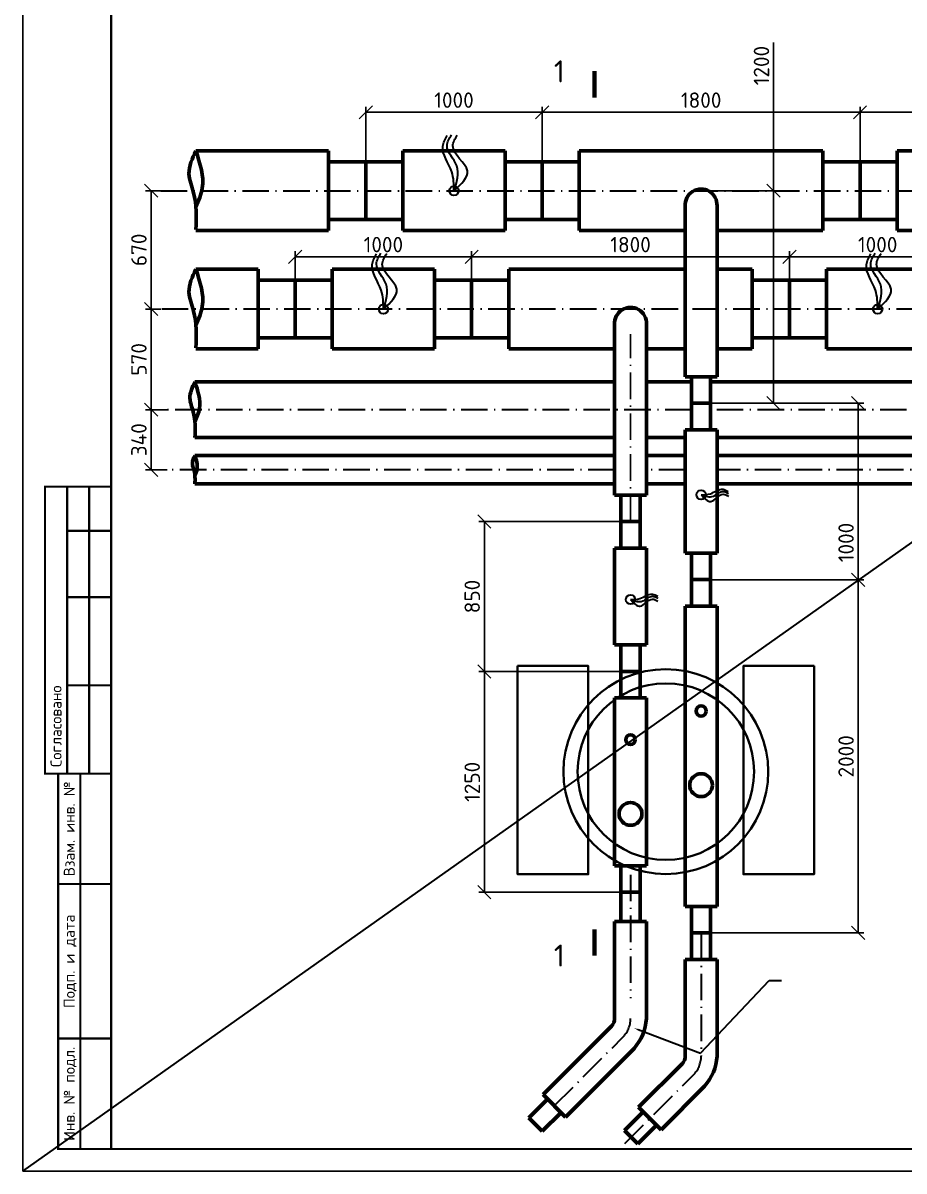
# Model space of a CAD drawing. Header units: metres. Extents: x 1642 to 8476, y 831 to 5441.
# Drawn here: x 4572.5 to 4772.2, y 1173.7 to 1433.7 of the extents above; entities that cross this region are included whole.
import ezdxf
from ezdxf import colors
from ezdxf.entities.mleader import LeaderData, LeaderLine
from ezdxf.enums import TextEntityAlignment as Align
from ezdxf.math import Vec2, Vec3

# ---------------------------------------------------------------- set-up
doc = ezdxf.new("R2010")
doc.units = ezdxf.units.M
doc.linetypes.add('ACAD_ISO10W100', pattern=[18.5, 12, -3, 0.5, -3])
for name, color, linetype, lineweight in [('3 Оъекты сущ.', 7, 'Continuous', 30), ('9 Размеры на геодезии', 5, 'Continuous', 40), ('Объекты проект.', 1, 'Continuous', 80), ('Размер 3.5', 250, 'Continuous', 35), ('Размеры на чертеже', 250, 'Continuous', 25)]:
    doc.layers.add(name, color=color, linetype=linetype, lineweight=lineweight)
doc.styles.add('-ISOCPEUR-', font='isocpeur.ttf')
doc.styles.add('GOST', font='gost.shx', dxfattribs={"oblique": 15})
doc.styles.get("Standard").update_dxf_attribs({"font": 'arial.ttf'})
doc.dimstyles.new('Копия М 1 к 25', dxfattribs={"dimtxt": 3.5, "dimasz": 3, "dimexe": 1.25, "dimexo": 0, "dimgap": 1, "dimtad": 1, "dimdec": 0, "dimlfac": 25, "dimzin": 0, "dimdsep": 46, "dimtxsty": 'GOST', "dimblk": 'OBLIQUE', "dimcen": 5, "dimclrd": 256, "dimclre": 256, "dimclrt": 256, "dimazin": 2, "dimtfac": 1, "dimtdec": 0, "dimtmove": 0, "dimatfit": 3, "dimldrblk": 'NONE', "dimfxl": 1.25, "dimtolj": 1, "dimtzin": 0, "dimlwd": -1, "dimlwe": -1, "dimarcsym": 2})

# ---------------------------------------------------------------- blocks, each defined once
blk = doc.blocks.new('*U330')
blk.add_lwpolyline([(0, 123), (594, 123), (594, -297), (0, -297)], close=True)
at = {"const_width": 0.5}
blk.add_lwpolyline([(20, 118), (589, 118), (589, -292), (20, -292)], close=True, dxfattribs=at)
for points in [[(20, -207), (5, -207), (5, -142), (20, -142)], [(10, -142), (10, -207)], [(15, -142), (15, -207)], [(10, -152), (20, -152)], [(10, -167), (20, -167)], [(10, -187), (20, -187)], [(20, -292), (8, -292), (8, -207), (20, -207)], [(13, -207), (13, -292)], [(8, -232), (20, -232)], [(8, -267), (20, -267)]]:
    blk.add_lwpolyline(points, dxfattribs=at)
at = {"style": '-ISOCPEUR-'}
blk.add_text('Согласовано', height=2.5, rotation=90, dxfattribs=at).set_placement((7.5, -205.5), align=Align.MIDDLE_LEFT)
for s, p in [('Взам. инв. №', (10.5, -219.5)), ('Подп. и дата', (10.5, -249.5)), ('Инв. № подл.', (10.5, -279.5))]:
    blk.add_text(s, height=2.5, rotation=90, dxfattribs=at).set_placement(p, align=Align.MIDDLE_CENTER)
blk.add_attdef('РАЗРАБОТАЛ', text='', height=2.5).set_placement((424.5, -264.22), align=Align.MIDDLE_LEFT)
at = {"flags": 8}
for tag, height, p in [('ДАТА', 2.5, (464.07, -264.4)), ('ЛИСТ', 3, (560.39, -271.92)), ('ЛИСТОВ', 3, (577.89, -271.92))]:
    blk.add_attdef(tag, text='', height=height, dxfattribs=at).set_placement(p, align=Align.MIDDLE_CENTER)
blk.add_attdef('ПРОВЕРИЛ', (424.75, -270.73), '', height=2.5)
for tag, p in [('ТЕПЛОВЫЕ_СЕТИ_001', (489.41, -270.98)), ('ИМЯ_ЧЕРТЕЖА_001', (492.54, -284.68))]:
    blk.add_attdef(tag, p, '', height=3, dxfattribs=at)
at = {"style": '-ISOCPEUR-', "flags": 8}
blk.add_attdef('ФОРМАТ', text='', height=3, dxfattribs=at).set_placement((554.97, -294.75), align=Align.MIDDLE_CENTER)
blk = doc.blocks.new('_Oblique')
at = {"color": 0, "linetype": 'ByBlock', "lineweight": -2}
blk.add_line((-0.5, -0.5), (0.5, 0.5), dxfattribs=at)
blk = doc.blocks.new('*D161')
at = {"transparency": 16777216}
for p, q in [((4650.21, 1402.22), (4650.21, 1414.73)), ((4690.21, 1402.22), (4690.21, 1414.73)), ((4690.21, 1413.48), (4650.21, 1413.48))]:
    blk.add_line(p, q, dxfattribs=at)
at = {"layer": 'Defpoints', "color": 0, "lineweight": 35, "transparency": 16777216}
for p in [(4650.21, 1413.48), (4650.21, 1402.22), (4690.21, 1402.22)]:
    blk.add_point(p, dxfattribs=at)
at = {"transparency": 16777216, "xscale": 3, "yscale": 3, "zscale": 3, "rotation": 180}
blk.add_blockref('_Oblique', (4650.21, 1413.48), dxfattribs=at)
at = {"transparency": 16777216, "xscale": 3, "yscale": 3, "zscale": 3}
blk.add_blockref('_Oblique', (4690.21, 1413.48), dxfattribs=at)
at = {"lineweight": 35, "transparency": 16777216, "insert": (4670.21, 1416.23), "char_height": 3.5, "attachment_point": 5, "style": '-ISOCPEUR-'}
blk.add_mtext('\\A1;1000', dxfattribs=at)
blk = doc.blocks.new('_None')
blk = doc.blocks.new('*D162')
at = {"transparency": 16777216}
for p, q in [((4690.21, 1402.22), (4690.21, 1414.73)), ((4762.21, 1402.22), (4762.21, 1414.73)), ((4690.21, 1413.48), (4762.21, 1413.48))]:
    blk.add_line(p, q, dxfattribs=at)
at = {"layer": 'Defpoints', "color": 0, "lineweight": 35, "transparency": 16777216}
for p in [(4762.21, 1413.48), (4690.21, 1402.22), (4762.21, 1402.22)]:
    blk.add_point(p, dxfattribs=at)
at = {"transparency": 16777216, "xscale": 3, "yscale": 3, "zscale": 3, "rotation": 180}
blk.add_blockref('_Oblique', (4690.21, 1413.48), dxfattribs=at)
at = {"transparency": 16777216, "xscale": 3, "yscale": 3, "zscale": 3}
blk.add_blockref('_Oblique', (4762.21, 1413.48), dxfattribs=at)
at = {"lineweight": 35, "transparency": 16777216, "insert": (4726.21, 1416.23), "char_height": 3.5, "attachment_point": 5, "style": '-ISOCPEUR-'}
blk.add_mtext('\\A1;1800', dxfattribs=at)
blk = doc.blocks.new('*D163')
at = {"transparency": 16777216}
for p, q in [((4762.21, 1402.22), (4762.21, 1414.73)), ((4802.21, 1402.22), (4802.21, 1414.73)), ((4762.21, 1413.48), (4802.21, 1413.48))]:
    blk.add_line(p, q, dxfattribs=at)
at = {"layer": 'Defpoints', "color": 0, "lineweight": 35, "transparency": 16777216}
for p in [(4802.21, 1413.48), (4762.21, 1402.22), (4802.21, 1402.22)]:
    blk.add_point(p, dxfattribs=at)
at = {"transparency": 16777216, "xscale": 3, "yscale": 3, "zscale": 3, "rotation": 180}
blk.add_blockref('_Oblique', (4762.21, 1413.48), dxfattribs=at)
at = {"transparency": 16777216, "xscale": 3, "yscale": 3, "zscale": 3}
blk.add_blockref('_Oblique', (4802.21, 1413.48), dxfattribs=at)
at = {"lineweight": 35, "transparency": 16777216, "insert": (4782.21, 1416.23), "char_height": 3.5, "attachment_point": 5, "style": '-ISOCPEUR-'}
blk.add_mtext('\\A1;1000', dxfattribs=at)
blk = doc.blocks.new('*D165')
at = {"transparency": 16777216}
for p, q in [((4634.21, 1375.42), (4634.21, 1382.01)), ((4674.21, 1375.42), (4674.21, 1382.01)), ((4634.21, 1380.76), (4674.21, 1380.76))]:
    blk.add_line(p, q, dxfattribs=at)
at = {"layer": 'Defpoints', "color": 0, "lineweight": 35, "transparency": 16777216}
for p in [(4674.21, 1380.76), (4634.21, 1375.42), (4674.21, 1375.42)]:
    blk.add_point(p, dxfattribs=at)
at = {"transparency": 16777216, "xscale": 3, "yscale": 3, "zscale": 3, "rotation": 180}
blk.add_blockref('_Oblique', (4634.21, 1380.76), dxfattribs=at)
at = {"transparency": 16777216, "xscale": 3, "yscale": 3, "zscale": 3}
blk.add_blockref('_Oblique', (4674.21, 1380.76), dxfattribs=at)
at = {"lineweight": 35, "transparency": 16777216, "insert": (4654.21, 1383.51), "char_height": 3.5, "attachment_point": 5, "style": '-ISOCPEUR-'}
blk.add_mtext('\\A1;1000', dxfattribs=at)
blk = doc.blocks.new('*D166')
at = {"transparency": 16777216}
for p, q in [((4674.21, 1375.42), (4674.21, 1382.01)), ((4746.21, 1375.42), (4746.21, 1382.01)), ((4674.21, 1380.76), (4746.21, 1380.76))]:
    blk.add_line(p, q, dxfattribs=at)
at = {"layer": 'Defpoints', "color": 0, "lineweight": 35, "transparency": 16777216}
for p in [(4746.21, 1380.76), (4674.21, 1375.42), (4746.21, 1375.42)]:
    blk.add_point(p, dxfattribs=at)
at = {"transparency": 16777216, "xscale": 3, "yscale": 3, "zscale": 3, "rotation": 180}
blk.add_blockref('_Oblique', (4674.21, 1380.76), dxfattribs=at)
at = {"transparency": 16777216, "xscale": 3, "yscale": 3, "zscale": 3}
blk.add_blockref('_Oblique', (4746.21, 1380.76), dxfattribs=at)
at = {"lineweight": 35, "transparency": 16777216, "insert": (4710.21, 1383.51), "char_height": 3.5, "attachment_point": 5, "style": '-ISOCPEUR-'}
blk.add_mtext('\\A1;1800', dxfattribs=at)
blk = doc.blocks.new('*D167')
at = {"transparency": 16777216}
for p, q in [((4746.21, 1375.42), (4746.21, 1382.01)), ((4786.21, 1375.42), (4786.21, 1382.01)), ((4746.21, 1380.76), (4786.21, 1380.76))]:
    blk.add_line(p, q, dxfattribs=at)
at = {"layer": 'Defpoints', "color": 0, "lineweight": 35, "transparency": 16777216}
for p in [(4786.21, 1380.76), (4746.21, 1375.42), (4786.21, 1375.42)]:
    blk.add_point(p, dxfattribs=at)
at = {"transparency": 16777216, "xscale": 3, "yscale": 3, "zscale": 3, "rotation": 180}
blk.add_blockref('_Oblique', (4746.21, 1380.76), dxfattribs=at)
at = {"transparency": 16777216, "xscale": 3, "yscale": 3, "zscale": 3}
blk.add_blockref('_Oblique', (4786.21, 1380.76), dxfattribs=at)
at = {"lineweight": 35, "transparency": 16777216, "insert": (4766.21, 1383.51), "char_height": 3.5, "attachment_point": 5, "style": '-ISOCPEUR-'}
blk.add_mtext('\\A1;1000', dxfattribs=at)
blk = doc.blocks.new('*D169')
at = {"transparency": 16777216}
for p, q in [((4603.76, 1395.72), (4600.32, 1395.72)), ((4601.57, 1395.72), (4601.57, 1368.92)), ((4603.76, 1368.92), (4600.32, 1368.92))]:
    blk.add_line(p, q, dxfattribs=at)
at = {"layer": 'Defpoints', "color": 0, "lineweight": 35, "transparency": 16777216}
for p in [(4603.76, 1395.72), (4601.57, 1368.92), (4603.76, 1368.92)]:
    blk.add_point(p, dxfattribs=at)
at = {"transparency": 16777216, "xscale": 3, "yscale": 3, "zscale": 3}
for p, rotation in [((4601.57, 1395.72), 90), ((4601.57, 1368.92), 270)]:
    blk.add_blockref('_Oblique', p, dxfattribs=dict(at, rotation=rotation))
at = {"lineweight": 35, "transparency": 16777216, "insert": (4598.82, 1382.32), "char_height": 3.5, "attachment_point": 5, "rotation": 90, "style": '-ISOCPEUR-'}
blk.add_mtext('\\A1;670', dxfattribs=at)
blk = doc.blocks.new('*D170')
at = {"transparency": 16777216}
for p, q in [((4603.76, 1368.92), (4600.32, 1368.92)), ((4601.57, 1368.92), (4601.57, 1346.12)), ((4605.24, 1346.12), (4600.32, 1346.12))]:
    blk.add_line(p, q, dxfattribs=at)
at = {"layer": 'Defpoints', "color": 0, "lineweight": 35, "transparency": 16777216}
for p in [(4603.76, 1368.92), (4601.57, 1346.12), (4605.24, 1346.12)]:
    blk.add_point(p, dxfattribs=at)
at = {"transparency": 16777216, "xscale": 3, "yscale": 3, "zscale": 3}
for p, rotation in [((4601.57, 1368.92), 90), ((4601.57, 1346.12), 270)]:
    blk.add_blockref('_Oblique', p, dxfattribs=dict(at, rotation=rotation))
at = {"lineweight": 35, "transparency": 16777216, "insert": (4598.82, 1357.52), "char_height": 3.5, "attachment_point": 5, "rotation": 90, "style": '-ISOCPEUR-'}
blk.add_mtext('\\A1;570', dxfattribs=at)
blk = doc.blocks.new('*D171')
at = {"transparency": 16777216}
for p, q in [((4605.24, 1346.12), (4600.32, 1346.12)), ((4601.57, 1332.52), (4601.57, 1346.12)), ((4605.24, 1332.52), (4600.32, 1332.52))]:
    blk.add_line(p, q, dxfattribs=at)
at = {"layer": 'Defpoints', "color": 0, "lineweight": 35, "transparency": 16777216}
for p in [(4601.57, 1346.12), (4605.24, 1346.12), (4605.24, 1332.52)]:
    blk.add_point(p, dxfattribs=at)
at = {"transparency": 16777216, "xscale": 3, "yscale": 3, "zscale": 3}
for p, rotation in [((4601.57, 1346.12), 90), ((4601.57, 1332.52), 270)]:
    blk.add_blockref('_Oblique', p, dxfattribs=dict(at, rotation=rotation))
at = {"lineweight": 35, "transparency": 16777216, "insert": (4598.82, 1339.32), "char_height": 3.5, "attachment_point": 5, "rotation": 90, "style": '-ISOCPEUR-'}
blk.add_mtext('\\A1;340', dxfattribs=at)
blk = doc.blocks.new('*D185')
at = {"transparency": 16777216}
for p, q in [((4742.63, 1395.72), (4742.63, 1429.26)), ((4726.21, 1395.72), (4743.88, 1395.72)), ((4742.63, 1347.59), (4742.63, 1395.72)), ((4726.21, 1347.59), (4743.88, 1347.59))]:
    blk.add_line(p, q, dxfattribs=at)
at = {"layer": 'Defpoints', "color": 0, "lineweight": 35, "transparency": 16777216}
for p in [(4726.21, 1395.72), (4742.63, 1395.72), (4726.21, 1347.59)]:
    blk.add_point(p, dxfattribs=at)
at = {"transparency": 16777216, "xscale": 3, "yscale": 3, "zscale": 3}
for p, rotation in [((4742.63, 1395.72), 90), ((4742.63, 1347.59), 270)]:
    blk.add_blockref('_Oblique', p, dxfattribs=dict(at, rotation=rotation))
at = {"lineweight": 35, "transparency": 16777216, "insert": (4739.88, 1424.06), "char_height": 3.5, "attachment_point": 5, "rotation": 90, "style": '-ISOCPEUR-'}
blk.add_mtext('\\A1;1200', dxfattribs=at)
blk = doc.blocks.new('*D282')
at = {"transparency": 16777216}
for p, q in [((4728.37, 1347.59), (4763.05, 1347.59)), ((4761.8, 1347.59), (4761.8, 1307.59)), ((4728.37, 1307.59), (4763.05, 1307.59))]:
    blk.add_line(p, q, dxfattribs=at)
at = {"layer": 'Defpoints', "color": 0, "lineweight": 35, "transparency": 16777216}
for p in [(4728.37, 1347.59), (4728.37, 1307.59), (4761.8, 1307.59)]:
    blk.add_point(p, dxfattribs=at)
at = {"transparency": 16777216, "xscale": 3, "yscale": 3, "zscale": 3}
for p, rotation in [((4761.8, 1347.59), 90), ((4761.8, 1307.59), 270)]:
    blk.add_blockref('_Oblique', p, dxfattribs=dict(at, rotation=rotation))
at = {"lineweight": 35, "transparency": 16777216, "insert": (4759.05, 1316.04), "char_height": 3.5, "attachment_point": 5, "rotation": 90, "style": '-ISOCPEUR-'}
blk.add_mtext('\\A1;1000', dxfattribs=at)
blk = doc.blocks.new('*D283')
at = {"transparency": 16777216}
for p, q in [((4728.37, 1307.59), (4763.05, 1307.59)), ((4761.8, 1307.59), (4761.8, 1227.63)), ((4728.37, 1227.63), (4763.05, 1227.63))]:
    blk.add_line(p, q, dxfattribs=at)
at = {"layer": 'Defpoints', "color": 0, "lineweight": 35, "transparency": 16777216}
for p in [(4728.37, 1307.59), (4728.37, 1227.63), (4761.8, 1227.63)]:
    blk.add_point(p, dxfattribs=at)
at = {"transparency": 16777216, "xscale": 3, "yscale": 3, "zscale": 3}
for p, rotation in [((4761.8, 1307.59), 90), ((4761.8, 1227.63), 270)]:
    blk.add_blockref('_Oblique', p, dxfattribs=dict(at, rotation=rotation))
at = {"lineweight": 35, "transparency": 16777216, "insert": (4759.05, 1267.61), "char_height": 3.5, "attachment_point": 5, "rotation": 90, "style": '-ISOCPEUR-'}
blk.add_mtext('\\A1;2000', dxfattribs=at)
blk = doc.blocks.new('*D284')
at = {"transparency": 16777216}
for p, q in [((4710.21, 1320.79), (4675.84, 1320.79)), ((4677.09, 1320.79), (4677.09, 1286.83)), ((4710.21, 1286.83), (4675.84, 1286.83))]:
    blk.add_line(p, q, dxfattribs=at)
at = {"layer": 'Defpoints', "color": 0, "lineweight": 35, "transparency": 16777216}
for p in [(4710.21, 1320.79), (4677.09, 1286.83), (4710.21, 1286.83)]:
    blk.add_point(p, dxfattribs=at)
at = {"transparency": 16777216, "xscale": 3, "yscale": 3, "zscale": 3}
for p, rotation in [((4677.09, 1320.79), 90), ((4677.09, 1286.83), 270)]:
    blk.add_blockref('_Oblique', p, dxfattribs=dict(at, rotation=rotation))
at = {"lineweight": 35, "transparency": 16777216, "insert": (4674.34, 1303.81), "char_height": 3.5, "attachment_point": 5, "rotation": 90, "style": '-ISOCPEUR-'}
blk.add_mtext('\\A1;850', dxfattribs=at)
blk = doc.blocks.new('*D285')
at = {"transparency": 16777216}
for p, q in [((4708.05, 1286.83), (4675.84, 1286.83)), ((4677.09, 1286.83), (4677.09, 1236.83)), ((4708.05, 1236.83), (4675.84, 1236.83))]:
    blk.add_line(p, q, dxfattribs=at)
at = {"layer": 'Defpoints', "color": 0, "lineweight": 35, "transparency": 16777216}
for p in [(4708.05, 1286.83), (4677.09, 1236.83), (4708.05, 1236.83)]:
    blk.add_point(p, dxfattribs=at)
at = {"transparency": 16777216, "xscale": 3, "yscale": 3, "zscale": 3}
for p, rotation in [((4677.09, 1286.83), 90), ((4677.09, 1236.83), 270)]:
    blk.add_blockref('_Oblique', p, dxfattribs=dict(at, rotation=rotation))
at = {"lineweight": 35, "transparency": 16777216, "insert": (4674.34, 1261.83), "char_height": 3.5, "attachment_point": 5, "rotation": 90, "style": '-ISOCPEUR-'}
blk.add_mtext('\\A1;1250', dxfattribs=at)

msp = doc.modelspace()

# ---------------------------------------------------------------- linework, layer by layer
at = {"color": 18, "lineweight": 35, "true_color": 0x000000}
msp.add_line((4572.54, 1173.682), (5166.54, 1593.682), dxfattribs=at)
at = {"color": 3, "linetype": 'ACAD_ISO10W100', "lineweight": 35, "ltscale": 0.5}
for p, q in [((4603.758, 1395.723), (4923.849, 1395.723)), ((4924.483, 1368.923), (4603.758, 1368.923)), ((4724.048, 1346.123), (4605.235, 1346.123)), ((4920.749, 1346.123), (4728.368, 1346.123)), ((4706.608, 1332.523), (4605.062, 1332.523)), ((4722.608, 1332.523), (4713.808, 1332.523)), ((4920.1, 1332.523), (4729.808, 1332.523)), ((4710.208, 1240.792), (4710.208, 1212.848)), ((4726.208, 1227.63), (4726.208, 1199.686)), ((4692.935, 1188.461), (4708.451, 1203.978)), ((4708.935, 1179.927), (4724.451, 1195.444))]:
    msp.add_line(p, q, dxfattribs=at)
at = {"color": 5, "lineweight": 60}
for p, q in [((4625.808, 1377.923), (4611.734, 1377.923)), ((4625.808, 1359.923), (4625.808, 1377.923)), ((4642.608, 1359.923), (4642.608, 1377.923)), ((4642.608, 1377.923), (4665.808, 1377.923)), ((4665.808, 1359.923), (4665.808, 1377.923)), ((4682.608, 1359.923), (4682.608, 1377.923)), ((4722.608, 1377.923), (4682.608, 1377.923)), ((4737.808, 1377.923), (4729.808, 1377.923)), ((4737.808, 1359.923), (4737.808, 1377.923)), ((4754.608, 1359.923), (4754.608, 1377.923)), ((4777.808, 1377.923), (4754.608, 1377.923)), ((4634.208, 1375.423), (4625.808, 1375.423)), ((4634.208, 1362.423), (4634.208, 1375.423)), ((4634.208, 1375.423), (4642.608, 1375.423)), ((4634.208, 1362.423), (4634.208, 1375.423)), ((4674.208, 1375.423), (4665.808, 1375.423)), ((4674.208, 1362.423), (4674.208, 1375.423)), ((4674.208, 1375.423), (4682.608, 1375.423)), ((4746.208, 1375.423), (4737.808, 1375.423)), ((4746.208, 1362.423), (4746.208, 1375.423)), ((4746.208, 1375.423), (4754.608, 1375.423)), ((4737.808, 1368.923), (4737.808, 1359.923)), ((4737.808, 1368.923), (4737.808, 1362.423)), ((4706.608, 1326.792), (4706.608, 1365.387)), ((4706.608, 1326.792), (4706.608, 1365.387)), ((4713.808, 1326.792), (4713.808, 1365.504)), ((4713.808, 1326.792), (4713.808, 1365.504)), ((4625.808, 1362.423), (4634.208, 1362.423)), ((4642.608, 1362.423), (4634.208, 1362.423)), ((4665.808, 1362.423), (4674.208, 1362.423)), ((4682.608, 1362.423), (4674.208, 1362.423)), ((4737.808, 1362.423), (4746.208, 1362.423)), ((4754.608, 1362.423), (4746.208, 1362.423)), ((4625.808, 1359.923), (4611.734, 1359.923)), ((4642.608, 1359.923), (4665.808, 1359.923)), ((4706.608, 1359.923), (4682.608, 1359.923)), ((4722.608, 1359.923), (4713.808, 1359.923)), ((4737.808, 1359.923), (4729.808, 1359.923)), ((4777.808, 1359.923), (4754.608, 1359.923)), ((4706.608, 1326.792), (4713.808, 1326.792)), ((4706.608, 1326.792), (4713.808, 1326.792)), ((4708.048, 1326.792), (4708.048, 1320.792)), ((4708.048, 1326.792), (4708.048, 1320.792)), ((4712.368, 1320.792), (4712.368, 1326.792)), ((4712.368, 1320.792), (4712.368, 1326.792)), ((4708.048, 1320.792), (4712.368, 1320.792)), ((4708.048, 1320.792), (4712.368, 1320.792)), ((4708.048, 1320.792), (4712.368, 1320.792)), ((4708.048, 1314.792), (4708.048, 1320.792)), ((4712.368, 1320.792), (4712.368, 1314.792)), ((4706.608, 1314.792), (4713.808, 1314.792)), ((4706.608, 1314.792), (4706.608, 1292.83)), ((4713.808, 1314.792), (4713.808, 1292.83)), ((4706.608, 1292.83), (4713.808, 1292.83)), ((4708.048, 1292.83), (4708.048, 1286.83)), ((4712.368, 1286.83), (4712.368, 1292.83)), ((4708.048, 1286.83), (4712.368, 1286.83)), ((4708.048, 1280.83), (4708.048, 1286.83)), ((4708.048, 1286.83), (4712.368, 1286.83)), ((4712.368, 1286.83), (4712.368, 1280.83)), ((4706.608, 1280.83), (4713.808, 1280.83)), ((4706.608, 1280.83), (4706.608, 1242.83)), ((4713.808, 1280.83), (4713.808, 1242.83)), ((4706.608, 1242.83), (4713.808, 1242.83)), ((4708.048, 1242.83), (4708.048, 1236.83)), ((4708.048, 1230.164), (4708.048, 1240.792)), ((4712.368, 1236.83), (4712.368, 1242.83)), ((4712.368, 1240.792), (4712.368, 1230.164)), ((4708.048, 1236.83), (4712.368, 1236.83)), ((4706.608, 1230.164), (4713.808, 1230.164)), ((4706.608, 1230.164), (4706.608, 1208.22)), ((4713.808, 1230.164), (4713.808, 1208.22)), ((4690.389, 1191.007), (4705.906, 1206.523)), ((4695.48, 1185.915), (4710.997, 1201.432)), ((4695.48, 1185.915), (4690.389, 1191.007)), ((4695.48, 1185.915), (4690.389, 1191.007)), ((4687.165, 1185.746), (4691.407, 1189.988)), ((4690.219, 1182.691), (4687.165, 1185.746)), ((4694.462, 1186.934), (4690.219, 1182.691))]:
    msp.add_line(p, q, dxfattribs=at)
at = {"color": 40, "linetype": 'ACAD_ISO10W100', "lineweight": 25, "ltscale": 0.5, "true_color": 0xf8d731}
msp.add_line((4710.208, 1320.792), (4710.208, 1363.24), dxfattribs=at)
msp.add_line((4710.208, 1320.792), (4710.208, 1363.24), dxfattribs=at)
at = {"lineweight": 30}
for centre in [(4670.208, 1395.723), (4654.208, 1368.923), (4766.208, 1368.923), (4726.208, 1326.842), (4710.208, 1303.105)]:
    msp.add_circle(centre, 1.062, dxfattribs=at)
at = {"color": 5, "lineweight": 60}
for centre, radius in [((4710.208, 1271.379), 1.08), ((4710.208, 1254.579), 2.587)]:
    msp.add_circle(centre, radius, dxfattribs=at)
at = {"color": 1, "lineweight": 60}
msp.add_arc((4726.205, 1392.485), 3.608, 357.1109, 184.74345, dxfattribs=at)
at = {"color": 5, "lineweight": 60}
for centre, radius, start, end in [((4710.205, 1365.685), 3.608, 357.1109, 184.74345), ((4710.205, 1365.685), 3.608, 357.1109, 184.74345), ((4704.082, 1208.272), 2.527, 316.18687, 358.81313), ((4702.623, 1208.877), 11.205, 318.36069, 356.63931)]:
    msp.add_arc(centre, radius, start, end, dxfattribs=at)
at = {"color": 3, "linetype": 'ACAD_ISO10W100', "lineweight": 35, "ltscale": 0.5}
for centre in [(4704.208, 1208.22), (4720.208, 1199.686)]:
    msp.add_arc(centre, 6, 315, 0, dxfattribs=at)
at = {"lineweight": 30}
for points in [[(4670.208, 1395.723), (4669.704, 1400.024), (4667.664, 1405.812), (4668.67, 1408.257)], [(4670.208, 1395.723), (4670.826, 1401.385), (4668.643, 1405.947), (4669.649, 1408.392)], [(4670.208, 1395.723), (4673.244, 1400.218), (4669.959, 1405.846), (4670.965, 1408.291)], [(4654.208, 1368.923), (4653.704, 1373.224), (4651.664, 1379.012), (4652.67, 1381.457)], [(4654.208, 1368.923), (4654.826, 1374.585), (4652.643, 1379.147), (4653.649, 1381.592)], [(4654.208, 1368.923), (4657.244, 1373.418), (4653.959, 1379.046), (4654.965, 1381.491)], [(4766.208, 1368.923), (4765.704, 1373.224), (4763.664, 1379.012), (4764.67, 1381.457)], [(4766.208, 1368.923), (4766.826, 1374.585), (4764.643, 1379.147), (4765.649, 1381.592)], [(4766.208, 1368.923), (4769.244, 1373.418), (4765.959, 1379.046), (4766.965, 1381.491)], [(4726.208, 1326.842), (4728.321, 1327.09), (4731.164, 1328.092), (4732.365, 1327.598)], [(4726.208, 1326.842), (4728.989, 1326.539), (4731.23, 1327.611), (4732.431, 1327.117)], [(4726.208, 1326.842), (4728.416, 1325.351), (4731.18, 1326.964), (4732.381, 1326.47)], [(4710.208, 1303.105), (4712.321, 1303.352), (4715.164, 1304.354), (4716.365, 1303.86)], [(4710.208, 1303.105), (4712.989, 1302.801), (4715.23, 1303.874), (4716.431, 1303.38)], [(4710.208, 1303.105), (4712.416, 1301.613), (4715.18, 1303.227), (4716.381, 1302.733)]]:
    msp.add_spline(points, degree=3, dxfattribs=at)
at = {"color": 5, "lineweight": 60}
for points in [[(4611.734, 1360.134), (4611.205, 1368.461), (4610.145, 1372.764), (4611.734, 1377.923)], [(4611.734, 1377.923), (4613.173, 1369.515), (4611.73, 1365.273)]]:
    msp.add_spline(points, degree=3, dxfattribs=at)
at = {"layer": '3 Оъекты сущ.'}
for points in [[(4702.043, 1422.804, 1, 1, 0), (4702.043, 1416.804, 1, 1, 0), (4702.043, 1418.804, 0, 1.8, 0), (4696.043, 1418.804, 0, 0, 0), (4690.043, 1418.804, 0, 0, 0)], [(4702.043, 1222.434, 1, 1, 0), (4702.043, 1228.434, 1, 1, 0), (4702.043, 1226.434, 0, 1.8, 0), (4696.043, 1226.434, 0, 0, 0), (4690.043, 1226.434, 0, 0, 0)]]:
    msp.add_lwpolyline(points, format="xyseb", dxfattribs=at)
at = {"layer": '9 Размеры на геодезии', "color": 0, "linetype": 'ByBlock'}
for points in [[(4684.618, 1288.087), (4700.618, 1288.087), (4700.618, 1240.887), (4684.618, 1240.887)], [(4751.799, 1288.087), (4735.799, 1288.087), (4735.799, 1240.887), (4751.799, 1240.887)]]:
    msp.add_lwpolyline(points, close=True, dxfattribs=at)
for radius in [23.2, 20]:
    msp.add_circle((4718.208, 1264.141), radius, dxfattribs=at)
at = {"layer": 'Объекты проект.', "lineweight": 60}
for p, q in [((4641.808, 1404.723), (4611.734, 1404.723)), ((4641.808, 1386.723), (4641.808, 1404.723)), ((4658.608, 1386.723), (4658.608, 1404.723)), ((4658.608, 1404.723), (4681.808, 1404.723)), ((4681.808, 1386.723), (4681.808, 1404.723)), ((4698.608, 1386.723), (4698.608, 1404.723)), ((4698.608, 1404.723), (4747.143, 1404.723)), ((4753.808, 1404.723), (4705.273, 1404.723)), ((4753.808, 1386.723), (4753.808, 1404.723)), ((4770.608, 1386.723), (4770.608, 1404.723)), ((4793.808, 1404.723), (4770.608, 1404.723)), ((4650.208, 1402.223), (4641.808, 1402.223)), ((4650.208, 1389.223), (4650.208, 1402.223)), ((4650.208, 1402.223), (4658.608, 1402.223)), ((4650.208, 1389.223), (4650.208, 1402.223)), ((4690.208, 1402.223), (4681.808, 1402.223)), ((4690.208, 1389.223), (4690.208, 1402.223)), ((4690.208, 1402.223), (4698.608, 1402.223)), ((4690.208, 1389.223), (4690.208, 1402.223)), ((4762.208, 1402.223), (4753.808, 1402.223)), ((4762.208, 1389.223), (4762.208, 1402.223)), ((4762.208, 1389.223), (4762.208, 1402.223)), ((4762.208, 1402.223), (4770.608, 1402.223)), ((4753.808, 1395.723), (4753.808, 1386.723)), ((4753.808, 1395.723), (4753.808, 1389.223)), ((4722.608, 1353.592), (4722.608, 1392.187)), ((4729.808, 1353.592), (4729.808, 1392.304)), ((4641.808, 1389.223), (4650.208, 1389.223)), ((4658.608, 1389.223), (4650.208, 1389.223)), ((4681.808, 1389.223), (4690.208, 1389.223)), ((4698.608, 1389.223), (4690.208, 1389.223)), ((4753.808, 1389.223), (4762.208, 1389.223)), ((4770.608, 1389.223), (4762.208, 1389.223)), ((4641.808, 1386.723), (4611.734, 1386.723)), ((4658.608, 1386.723), (4681.808, 1386.723)), ((4698.608, 1386.723), (4722.608, 1386.723)), ((4722.608, 1386.723), (4705.948, 1386.723)), ((4729.808, 1386.723), (4746.469, 1386.723)), ((4753.808, 1386.723), (4729.808, 1386.723)), ((4793.808, 1386.723), (4770.608, 1386.723)), ((4726.208, 1353.592), (4722.608, 1353.592)), ((4722.608, 1353.592), (4729.808, 1353.592)), ((4726.208, 1353.592), (4722.608, 1353.592)), ((4722.608, 1353.592), (4729.808, 1353.592)), ((4724.048, 1353.592), (4724.048, 1347.592)), ((4724.048, 1353.592), (4724.048, 1347.592)), ((4728.368, 1347.592), (4728.368, 1353.592)), ((4728.368, 1347.592), (4728.368, 1353.592)), ((4724.048, 1347.592), (4728.368, 1347.592)), ((4724.048, 1347.592), (4728.368, 1347.592)), ((4724.048, 1341.592), (4724.048, 1347.592)), ((4728.368, 1347.592), (4728.368, 1341.592)), ((4722.608, 1341.592), (4729.808, 1341.592)), ((4722.608, 1341.592), (4722.608, 1313.592)), ((4729.808, 1341.592), (4729.808, 1313.592)), ((4722.608, 1313.592), (4729.808, 1313.592)), ((4724.048, 1313.592), (4724.048, 1307.592)), ((4728.368, 1307.592), (4728.368, 1313.592)), ((4724.048, 1301.63), (4724.048, 1307.63)), ((4724.048, 1307.63), (4728.368, 1307.63)), ((4728.368, 1307.63), (4728.368, 1301.63)), ((4722.608, 1301.63), (4729.808, 1301.63)), ((4722.608, 1301.63), (4722.608, 1233.63)), ((4729.808, 1301.63), (4729.808, 1233.63)), ((4722.608, 1233.63), (4729.808, 1233.63)), ((4724.048, 1233.63), (4724.048, 1227.63)), ((4728.368, 1227.63), (4728.368, 1233.63)), ((4724.048, 1227.63), (4728.368, 1227.63)), ((4724.048, 1227.63), (4728.368, 1227.63)), ((4724.048, 1221.63), (4724.048, 1227.63)), ((4728.368, 1227.63), (4728.368, 1221.63)), ((4722.608, 1221.63), (4729.808, 1221.63)), ((4722.608, 1221.63), (4722.608, 1199.686)), ((4729.808, 1221.63), (4729.808, 1199.686)), ((4712.042, 1188.126), (4721.906, 1197.989)), ((4717.133, 1183.035), (4726.997, 1192.898)), ((4708.818, 1182.865), (4713.06, 1187.108)), ((4717.133, 1183.035), (4712.042, 1188.126)), ((4717.133, 1183.035), (4712.042, 1188.126)), ((4716.115, 1184.053), (4711.872, 1179.81)), ((4711.872, 1179.81), (4708.818, 1182.865))]:
    msp.add_line(p, q, dxfattribs=at)
at = {"layer": 'Объекты проект.', "color": 4, "lineweight": 60}
for p, q in [((4706.608, 1352.423), (4611.501, 1352.423)), ((4724.048, 1352.423), (4713.808, 1352.423)), ((4806.728, 1352.423), (4728.368, 1352.423)), ((4706.608, 1339.823), (4611.501, 1339.823)), ((4722.608, 1339.823), (4713.808, 1339.823)), ((4806.728, 1339.828), (4729.808, 1339.823))]:
    msp.add_line(p, q, dxfattribs=at)
at = {"layer": 'Объекты проект.', "color": 6, "lineweight": 60, "true_color": 0xff00ff}
for p, q in [((4706.608, 1335.739), (4611.501, 1335.739)), ((4722.608, 1335.739), (4713.808, 1335.739)), ((4822.495, 1335.739), (4729.808, 1335.739)), ((4706.608, 1329.297), (4611.501, 1329.297)), ((4722.608, 1329.297), (4713.808, 1329.297)), ((4822.495, 1329.297), (4729.808, 1329.297))]:
    msp.add_line(p, q, dxfattribs=at)
at = {"layer": 'Объекты проект.', "lineweight": 60}
for centre, radius in [((4726.208, 1277.876), 1.149), ((4726.208, 1261.076), 2.587)]:
    msp.add_circle(centre, radius, dxfattribs=at)
for centre, radius, start, end in [((4720.082, 1199.739), 2.527, 316.18687, 358.81313), ((4718.623, 1200.343), 11.205, 318.36069, 356.63931)]:
    msp.add_arc(centre, radius, start, end, dxfattribs=at)
for points in [[(4611.734, 1386.934), (4611.205, 1395.261), (4610.145, 1399.564), (4611.734, 1404.723)], [(4611.734, 1404.723), (4613.173, 1396.315), (4611.73, 1392.073)]]:
    msp.add_spline(points, degree=3, dxfattribs=at)
at = {"layer": 'Объекты проект.', "color": 4, "lineweight": 60}
for points in [[(4611.506, 1339.823), (4611.123, 1345.659), (4610.365, 1348.735), (4611.501, 1352.423)], [(4611.501, 1352.423), (4612.53, 1346.413), (4611.498, 1343.381)]]:
    msp.add_spline(points, degree=3, dxfattribs=at)
at = {"layer": 'Объекты проект.', "color": 6, "lineweight": 60, "true_color": 0xff00ff}
for points in [[(4611.501, 1329.297), (4611.312, 1332.356), (4610.933, 1333.894), (4611.501, 1335.739)], [(4611.501, 1335.739), (4612.016, 1332.733), (4611.5, 1331.217)]]:
    msp.add_spline(points, degree=3, dxfattribs=at)

# ---------------------------------------------------------------- block references
at = {"layer": 'Размеры на чертеже', "lineweight": 90}
msp.add_blockref('*U330', (4572.54, 1470.682), dxfattribs=at)

# ---------------------------------------------------------------- texts
at = {"layer": '3 Оъекты сущ.', "style": '-ISOCPEUR-'}
for p in [(4692.831, 1420.247), (4692.831, 1219.991)]:
    msp.add_text('1', height=5, dxfattribs=at).set_placement(p)

# ---------------------------------------------------------------- dimensions: what is measured, and where the dimension line sits
at = {"color": 18, "lineweight": 35, "true_color": 0x000000}
dim = msp.add_linear_dim(base=(4742.626, 1395.723), p1=(4726.208, 1347.592), p2=(4726.208, 1395.723), angle=90, text='1200', dimstyle='Копия М 1 к 25', override={"dimtxsty": '-ISOCPEUR-'}, dxfattribs=at)
dim.commit()
dim.dimension.update_dxf_attribs({"geometry": '*D185', "text_midpoint": (4742.626, 1424.056), "dimtype": 160})
for base, p1, p2, picture, middle in [((4650.208, 1413.482), (4690.208, 1402.223), (4650.208, 1402.223), '*D161', (4670.208, 1416.232)), ((4762.208, 1413.482), (4690.208, 1402.223), (4762.208, 1402.223), '*D162', (4726.208, 1416.232)), ((4802.208, 1413.482), (4762.208, 1402.223), (4802.208, 1402.223), '*D163', (4782.208, 1416.232)), ((4674.208, 1380.762), (4634.208, 1375.423), (4674.208, 1375.423), '*D165', (4654.208, 1383.512)), ((4746.208, 1380.762), (4674.208, 1375.423), (4746.208, 1375.423), '*D166', (4710.208, 1383.512)), ((4786.208, 1380.762), (4746.208, 1375.423), (4786.208, 1375.423), '*D167', (4766.208, 1383.512))]:
    dim = msp.add_linear_dim(base=base, p1=p1, p2=p2, dimstyle='Копия М 1 к 25', override={"dimtxsty": '-ISOCPEUR-'}, dxfattribs=at)
    dim.commit()
    dim.dimension.update_dxf_attribs({"geometry": picture, "text_midpoint": middle})
for base, p1, p2, picture, middle in [((4601.572, 1368.923), (4603.758, 1395.723), (4603.758, 1368.923), '*D169', (4598.822, 1382.323)), ((4601.572, 1346.123), (4603.758, 1368.923), (4605.235, 1346.123), '*D170', (4598.822, 1357.523)), ((4601.572, 1346.123), (4605.235, 1332.523), (4605.235, 1346.123), '*D171', (4598.822, 1339.323)), ((4677.09, 1236.83), (4708.048, 1286.83), (4708.048, 1236.83), '*D285', (4674.34, 1261.83))]:
    dim = msp.add_linear_dim(base=base, p1=p1, p2=p2, angle=90, dimstyle='Копия М 1 к 25', override={"dimtxsty": '-ISOCPEUR-'}, dxfattribs=at)
    dim.commit()
    dim.dimension.update_dxf_attribs({"geometry": picture, "text_midpoint": middle})
dim = msp.add_linear_dim(base=(4761.801, 1307.592), p1=(4728.368, 1347.592), p2=(4728.368, 1307.592), angle=90, dimstyle='Копия М 1 к 25', override={"dimtxsty": '-ISOCPEUR-'}, dxfattribs=at)
dim.commit()
dim.dimension.update_dxf_attribs({"geometry": '*D282', "text_midpoint": (4761.801, 1316.037), "dimtype": 160})
for base, p1, p2, text, picture, middle in [((4677.09, 1286.83), (4710.208, 1320.792), (4710.208, 1286.83), '850', '*D284', (4674.34, 1303.811)), ((4761.801, 1227.63), (4728.368, 1307.592), (4728.368, 1227.63), '2000', '*D283', (4759.051, 1267.611))]:
    dim = msp.add_linear_dim(base=base, p1=p1, p2=p2, angle=90, text=text, dimstyle='Копия М 1 к 25', override={"dimtxsty": '-ISOCPEUR-'}, dxfattribs=at)
    dim.commit()
    dim.dimension.update_dxf_attribs({"geometry": picture, "text_midpoint": middle})

# ---------------------------------------------------------------- leaders
at = {"layer": 'Размер 3.5'}
ml = msp.add_multileader_mtext('Standard', dxfattribs=at)
ml.set_content('', color=256, style='-ISOCPEUR-')
ml.set_leader_properties(linetype='ByLayer', lineweight=30)
ml.build(insert=Vec2(0, 0))
ml.multileader.update_dxf_attribs({"text_left_attachment_type": 6, "text_right_attachment_type": 6, "dogleg_length": 0.777, "arrow_head_size": 1})
ctx = ml.context
ctx.base_point, ctx.char_height, ctx.arrow_head_size, ctx.plane_origin = Vec3(4742.437, 1216.817), 3, 1, Vec3(4889.966, 1397.401)
ctx.left_attachment, ctx.right_attachment = 6, 6
notes = []
notes.append((ctx, [(1, (1, 1, 0), (4741.66, 1216.817), (1, 0), 0.777, [(2, [(4710.997, 1206.06), (4726.102, 1200.413), (4726.102, 1200.413)], 0, [])])]))
ctx.mtext.insert, ctx.mtext.width, ctx.mtext.flow_direction = Vec3(4744.437, 1220.417), 1.94278, 5
for ctx, leaders in notes:
    for number, flags, end, landing, length, lines in leaders:
        leader = LeaderData()
        leader.index, (leader.has_last_leader_line, leader.has_dogleg_vector, leader.attachment_direction) = number, flags
        leader.last_leader_point, leader.dogleg_vector, leader.dogleg_length = Vec3(end), Vec3(landing), length
        for number, points, colour, breaks in lines:
            line = LeaderLine()
            line.index, line.vertices, line.color, line.breaks = number, Vec3.list(points), colors.encode_raw_color(colour), breaks
            leader.lines.append(line)
        ctx.leaders.append(leader)

doc.saveas('drawing.dxf')
